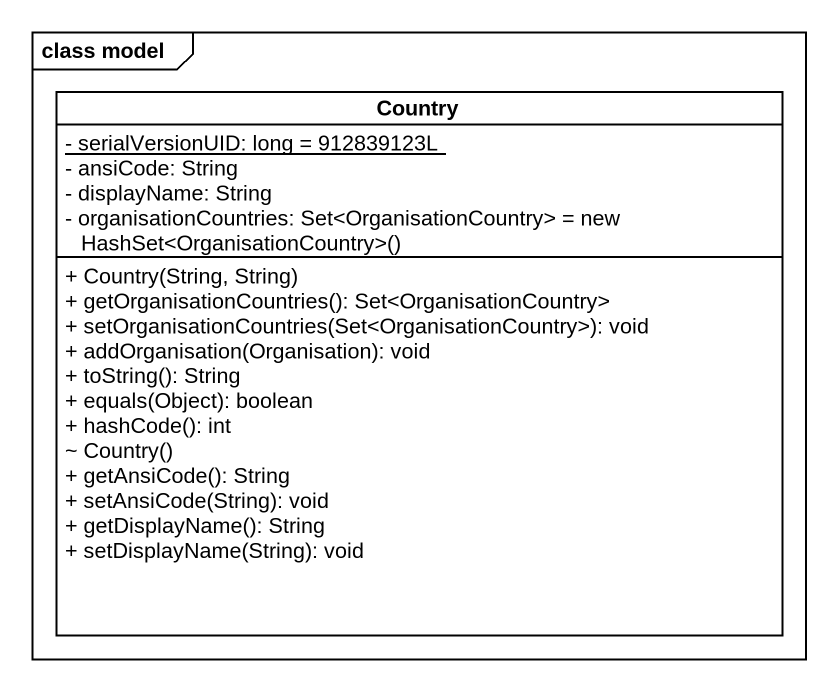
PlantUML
@startuml
mainframe class model
hide circle
hide empty members
skinparam classAttributeIconSize 0
class Country {
  {static} - serialVersionUID: long = 912839123L
  - ansiCode: String
  - displayName: String
  {field} - organisationCountries: Set<OrganisationCountry> = new HashSet<OrganisationCountry>()
  + Country(String, String)
  + getOrganisationCountries(): Set<OrganisationCountry>
  + setOrganisationCountries(Set<OrganisationCountry>): void
  + addOrganisation(Organisation): void
  + toString(): String
  + equals(Object): boolean
  + hashCode(): int
  ~ Country()
  + getAnsiCode(): String
  + setAnsiCode(String): void
  + getDisplayName(): String
  + setDisplayName(String): void
}
@enduml
